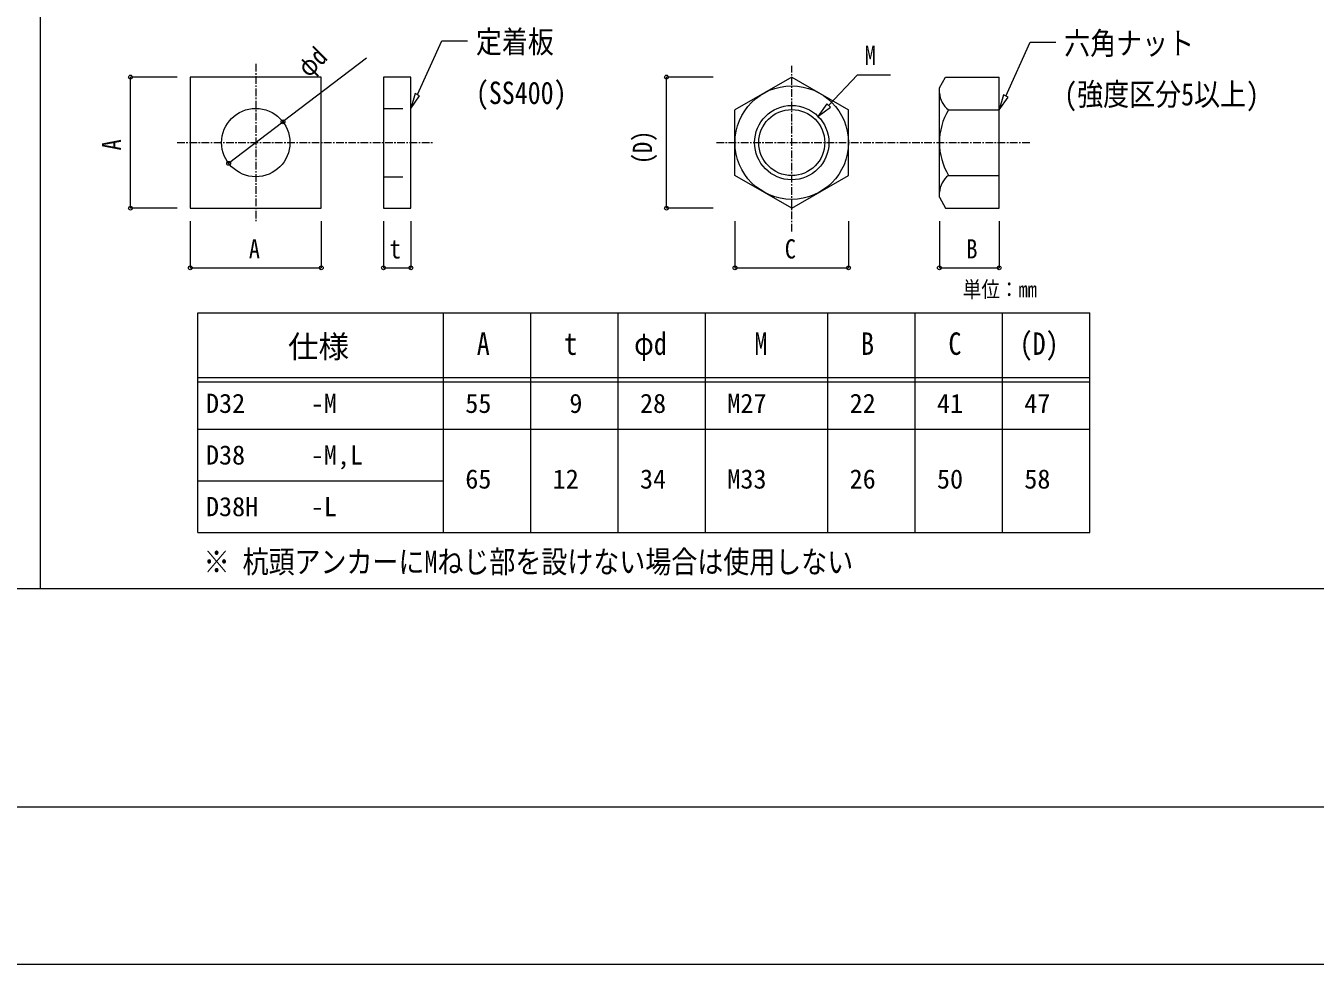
# Model space of a CAD drawing. Units: millimetres, scale not verified. Extents: x -29700 to 29700, y -21000 to 21000.
# Drawn here: x 730 to 15492, y -21000 to -10259 of the extents above; entities that cross this region are included whole.
import ezdxf
from ezdxf.enums import TextEntityAlignment as Align

# ---------------------------------------------------------------- set-up
doc = ezdxf.new("R2010")
doc.units = ezdxf.units.MM
doc.header["$LTSCALE"] = 70
doc.linetypes.add('USER2', pattern=[2, 1.25, -0.25, 0.25, -0.25])
doc.linetypes.add('USER3', pattern=[4.7625, 3.175, -1.5875])
for name, color, linetype, lineweight in [('0-3_DEFPOINTS', 7, 'Continuous', 18), ('0-5_05_SUNPOU', 3, 'Continuous', 18), ('0-6_03_ZU', 2, 'Continuous', 18), ('0-7_06_HYOU', 7, 'Continuous', 5), ('0-8_00_WAKU', 9, 'Continuous', 18), ('0-9_08_CENTER', 1, 'USER2', 18)]:
    doc.layers.add(name, color=color, linetype=linetype, lineweight=lineweight)
doc.layers.add('0-4_02_TEXT', color=7, linetype='Continuous')
doc.styles.add('ＭＳ ゴシック', font='')
doc.styles.get('ＭＳ ゴシック').set_extended_font_data('MS Gothic')

msp = doc.modelspace()

# ---------------------------------------------------------------- linework, layer by layer
at = {"layer": '0-3_DEFPOINTS'}
for p, q in [((-29700, -19200), (29700, -19200)), ((-29700, -21000), (29700, -21000))]:
    msp.add_line(p, q, dxfattribs=at)
at = {"layer": '0-5_05_SUNPOU'}
for p, q in [((4630.49, -10629.57), (3677.77, -11355.99)), ((2462.78, -10846.16), (1928.82, -10846.16)), ((1928.82, -12346.16), (1928.82, -10846.16)), ((8065.01, -12346.16), (8065.01, -10846.16)), ((8598.97, -10846.16), (8066.02, -10846.16)), ((3051.76, -11833.3), (3673.8, -11359.02)), ((2462.78, -12346.16), (1928.82, -12346.16)), ((8598.97, -12346.16), (8065.01, -12346.16)), ((2612.78, -12496.16), (2612.78, -13030.12)), ((4112.78, -12496.16), (4112.78, -13030.12)), ((4824.82, -12496.16), (4824.82, -13029.11)), ((5138.28, -12496.16), (5138.28, -13029.11)), ((8849.36, -12496.16), (8849.36, -13029.11)), ((10148.58, -12495.37), (10148.58, -13028.32)), ((11189.17, -12496.16), (11189.17, -13029.11)), ((11874.21, -12496.16), (11874.21, -13029.11)), ((2612.78, -13030.12), (4112.78, -13030.12)), ((4824.82, -13029.11), (5138.28, -13029.11)), ((8849.36, -13030.12), (10148.58, -13030.12)), ((11189.17, -13030.12), (11874.21, -13030.12))]:
    msp.add_line(p, q, dxfattribs=at)
for points in [[(5212.72, -11046.67), (5494.03, -10430.8), (5788.5, -10430.8)], [(11948.58, -11062.84), (12229.9, -10446.97), (12524.37, -10446.97)], [(9920.17, -11171.9), (10253.19, -10821.38), (10629.9, -10821.38)]]:
    msp.add_lwpolyline(points, dxfattribs=at)
for points in [[(5186.32, -11034.26), (5138.28, -11205.05), (5239.11, -11059.08)], [(11922.19, -11050.43), (11874.14, -11221.22), (11974.98, -11075.24)], [(9899.02, -11151.81), (9799.63, -11298.77), (9941.31, -11191.99)]]:
    msp.add_lwpolyline(points, close=True, dxfattribs=at)
for centre, radius in [((1928.82, -10846.16), 21.88), ((8065.01, -10846.16), 21.88), ((9498.97, -11596.16), 425.2), ((3673.8, -11359.02), 21.88), ((3051.76, -11833.3), 21.88), ((1928.82, -12346.16), 21.88), ((8065.01, -12346.16), 21.88), ((2612.78, -13030.12), 21.88), ((4112.78, -13030.12), 21.88), ((4824.82, -13030.12), 21.88), ((5138.28, -13029.11), 21.88), ((8849.36, -13030.12), 21.88), ((10148.58, -13029.32), 21.88), ((11189.17, -13030.12), 21.88), ((11874.21, -13030.12), 21.88)]:
    msp.add_circle(centre, radius, dxfattribs=at)
at = {"layer": '0-6_03_ZU'}
for p, q in [((9498.97, -10846.16), (8849.36, -11221.21)), ((9498.97, -10846.16), (10148.58, -11221.21)), ((11189.17, -10970.17), (11260.77, -10846.16)), ((11260.77, -10846.16), (11874.21, -10846.16)), ((11874.21, -12298.92), (11874.21, -10893.4)), ((11189.17, -12222.15), (11189.17, -10970.17)), ((8849.36, -11971.11), (8849.36, -11221.21)), ((10148.58, -11971.11), (10148.58, -11221.21)), ((11294.28, -11221.32), (11874.14, -11221.22)), ((9498.97, -12346.16), (8849.36, -11971.11)), ((9498.97, -12346.16), (10148.58, -11971.11)), ((11294.35, -11971.11), (11874.21, -11971.11)), ((11189.17, -12222.15), (11260.77, -12346.16))]:
    msp.add_line(p, q, dxfattribs=at)
at = {"layer": '0-6_03_ZU', "linetype": 'USER3'}
for p, q in [((4824.82, -11205.05), (5138.28, -11205.05)), ((4824.82, -11986.22), (5138.28, -11986.22))]:
    msp.add_line(p, q, dxfattribs=at)
at = {"layer": '0-6_03_ZU'}
for points in [[(2612.78, -12346.16), (4112.78, -12346.16), (4112.78, -10846.16), (2612.78, -10846.16)], [(4824.82, -12346.16), (5138.28, -12346.16), (5138.28, -10846.16), (4824.82, -10846.16)]]:
    msp.add_lwpolyline(points, close=True, dxfattribs=at)
msp.add_lwpolyline([(11260.77, -12346.16), (11874.21, -12346.16), (11874.21, -10846.16)], dxfattribs=at)
for centre, radius in [((9498.97, -11596.16), 649.52), ((3362.78, -11596.16), 391.11), ((9498.97, -11596.16), 377.95)]:
    msp.add_circle(centre, radius, dxfattribs=at)
for centre, radius, start, end in [((11454.43, -11008.82), 266.09, 184.23521, 232.99718), ((11910.07, -11596.16), 720.9, 148.67062, 180.01059), ((11910.07, -11596.16), 720.9, 180.00005, 211.34001), ((11454.54, -12183.58), 266.09, 127.01346, 175.77543)]:
    msp.add_arc(centre, radius, start, end, dxfattribs=at)
at = {"layer": '0-7_06_HYOU'}
for p, q in [((2700, -16057.07), (2700, -13543.65)), ((2700, -13543.65), (12912.48, -13543.65)), ((5512.48, -16057.07), (5512.48, -13543.65)), ((6512.48, -16057.07), (6512.48, -13543.65)), ((7512.48, -16057.07), (7512.48, -13543.65)), ((8512.48, -16057.07), (8512.48, -13543.65)), ((9912.48, -16057.07), (9912.48, -13543.65)), ((10912.48, -16057.07), (10912.48, -13543.65)), ((11912.48, -16057.07), (11912.48, -13543.65)), ((12912.48, -16057.07), (12912.48, -13543.65)), ((2700, -14284.5), (12912.48, -14284.5)), ((2700, -14334.5), (12912.48, -14334.5)), ((2700, -14875.36), (12912.48, -14875.36)), ((2700, -15466.21), (5512.48, -15466.21)), ((2700, -16057.07), (12912.48, -16057.07))]:
    msp.add_line(p, q, dxfattribs=at)
at = {"layer": '0-8_00_WAKU'}
msp.add_line((-27900, -16700), (27900, -16700), dxfattribs=at)
msp.add_lwpolyline([(900, -16700), (900, -1050), (27900, -1050)], dxfattribs=at)
at = {"layer": '0-9_08_CENTER'}
for p, q in [((3362.78, -10696.16), (3362.78, -12496.16)), ((9498.97, -12613.55), (9498.97, -10718.27)), ((2462.78, -11596.16), (5385.19, -11596.16)), ((8636.46, -11596.16), (12228.54, -11596.16))]:
    msp.add_line(p, q, dxfattribs=at)

# ---------------------------------------------------------------- texts
at = {"layer": '0-4_02_TEXT', "style": 'ＭＳ ゴシック', "width": 0.85}
for s, height, p in [('定着板', 256.6, (5882.66, -10648.34)), ('六角ナット', 256.6, (12618.53, -10664.51)), ('M', 219.9, (10333.75, -10772.14)), ('(SS400)', 256.6, (5882.66, -11231.68)), ('(強度区分5以上)', 256.6, (12618.53, -11247.84)), ('A', 219.9, (3283.65, -12988.54)), ('t', 219.9, (4896.12, -12988.02)), ('C', 219.9, (9419.84, -12988.54)), ('B', 219.9, (11498.69, -12988.54)), ('単位：mm', 183.3, (11457.45, -13423.05)), ('A', 256.6, (5893.32, -14102.39)), ('t', 256.6, (6893.32, -14102.39)), ('φd', 256.6, (7694.59, -14102.39)), ('M', 256.6, (9072.07, -14102.39)), ('B', 256.6, (10293.32, -14102.39)), ('C', 256.6, (11293.32, -14102.39)), ('(D)', 256.6, (12108.78, -14102.39)), ('※ 杭頭アンカーにMねじ部を設けない場合は使用しない', 256.6, (2765.78, -16599.58))]:
    msp.add_text(s, height=height, dxfattribs=at).set_placement(p, align=Align.BOTTOM_LEFT)
for s, rotation, p in [('φd', 44.549, (4015.31, -10908.38)), ('(D)', 90, (7965.12, -11842.17)), ('A', 90, (1887.24, -11685.49))]:
    msp.add_text(s, height=219.9, rotation=rotation, dxfattribs=at).set_placement(p, align=Align.BOTTOM_LEFT)
at = {"layer": '0-4_02_TEXT', "style": 'ＭＳ ゴシック'}
for s, height, p in [('仕様', 256.6, (3731.1, -14136.25)), ('D32', 219.9, (2792.52, -14756.23)), ('-M', 219.9, (3992.52, -14756.23)), ('55', 219.9, (5761.65, -14756.23)), ('9', 219.9, (6953.22, -14756.23)), ('28', 219.9, (7761.65, -14756.23)), ('M27', 219.9, (8761.65, -14756.23)), ('22', 219.9, (10161.65, -14756.23)), ('41', 219.9, (11161.65, -14756.23)), ('47', 219.9, (12161.65, -14756.23)), ('D38', 219.9, (2792.52, -15347.08)), ('-M,L', 219.9, (3992.52, -15347.08)), ('65', 219.9, (5761.65, -15622.13)), ('12', 219.9, (6761.65, -15622.13)), ('34', 219.9, (7761.65, -15622.13)), ('M33', 219.9, (8761.65, -15622.13)), ('26', 219.9, (10161.65, -15622.13)), ('50', 219.9, (11161.65, -15622.13)), ('58', 219.9, (12161.65, -15622.13)), ('D38H', 219.9, (2792.52, -15937.94)), ('-L', 219.9, (3992.52, -15937.94))]:
    msp.add_text(s, height=height, dxfattribs=at).set_placement(p, align=Align.BOTTOM_LEFT)

doc.saveas('drawing.dxf')
